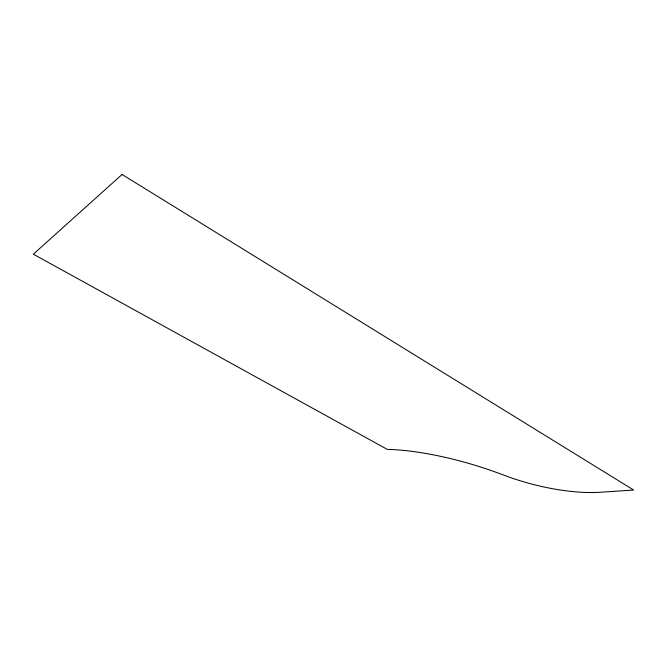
<?xml version="1.0" encoding="UTF-8"?>
<svg xmlns="http://www.w3.org/2000/svg" width="667" height="667" viewBox="0 0 667 667"><rect width="100%" height="100%" fill="white"/><g stroke="black" fill="none" stroke-linecap="round" stroke-linejoin="round"><path stroke-width="1" d="M122.061 174.471L33.35 254.185L387.26 449.375A124.412 35.068 16.7 0 1 503.151 474.904A98.307 33.408 14.9 0 0 600.3 492.263L633.65 490.037L122.061 174.471"/></g></svg>
